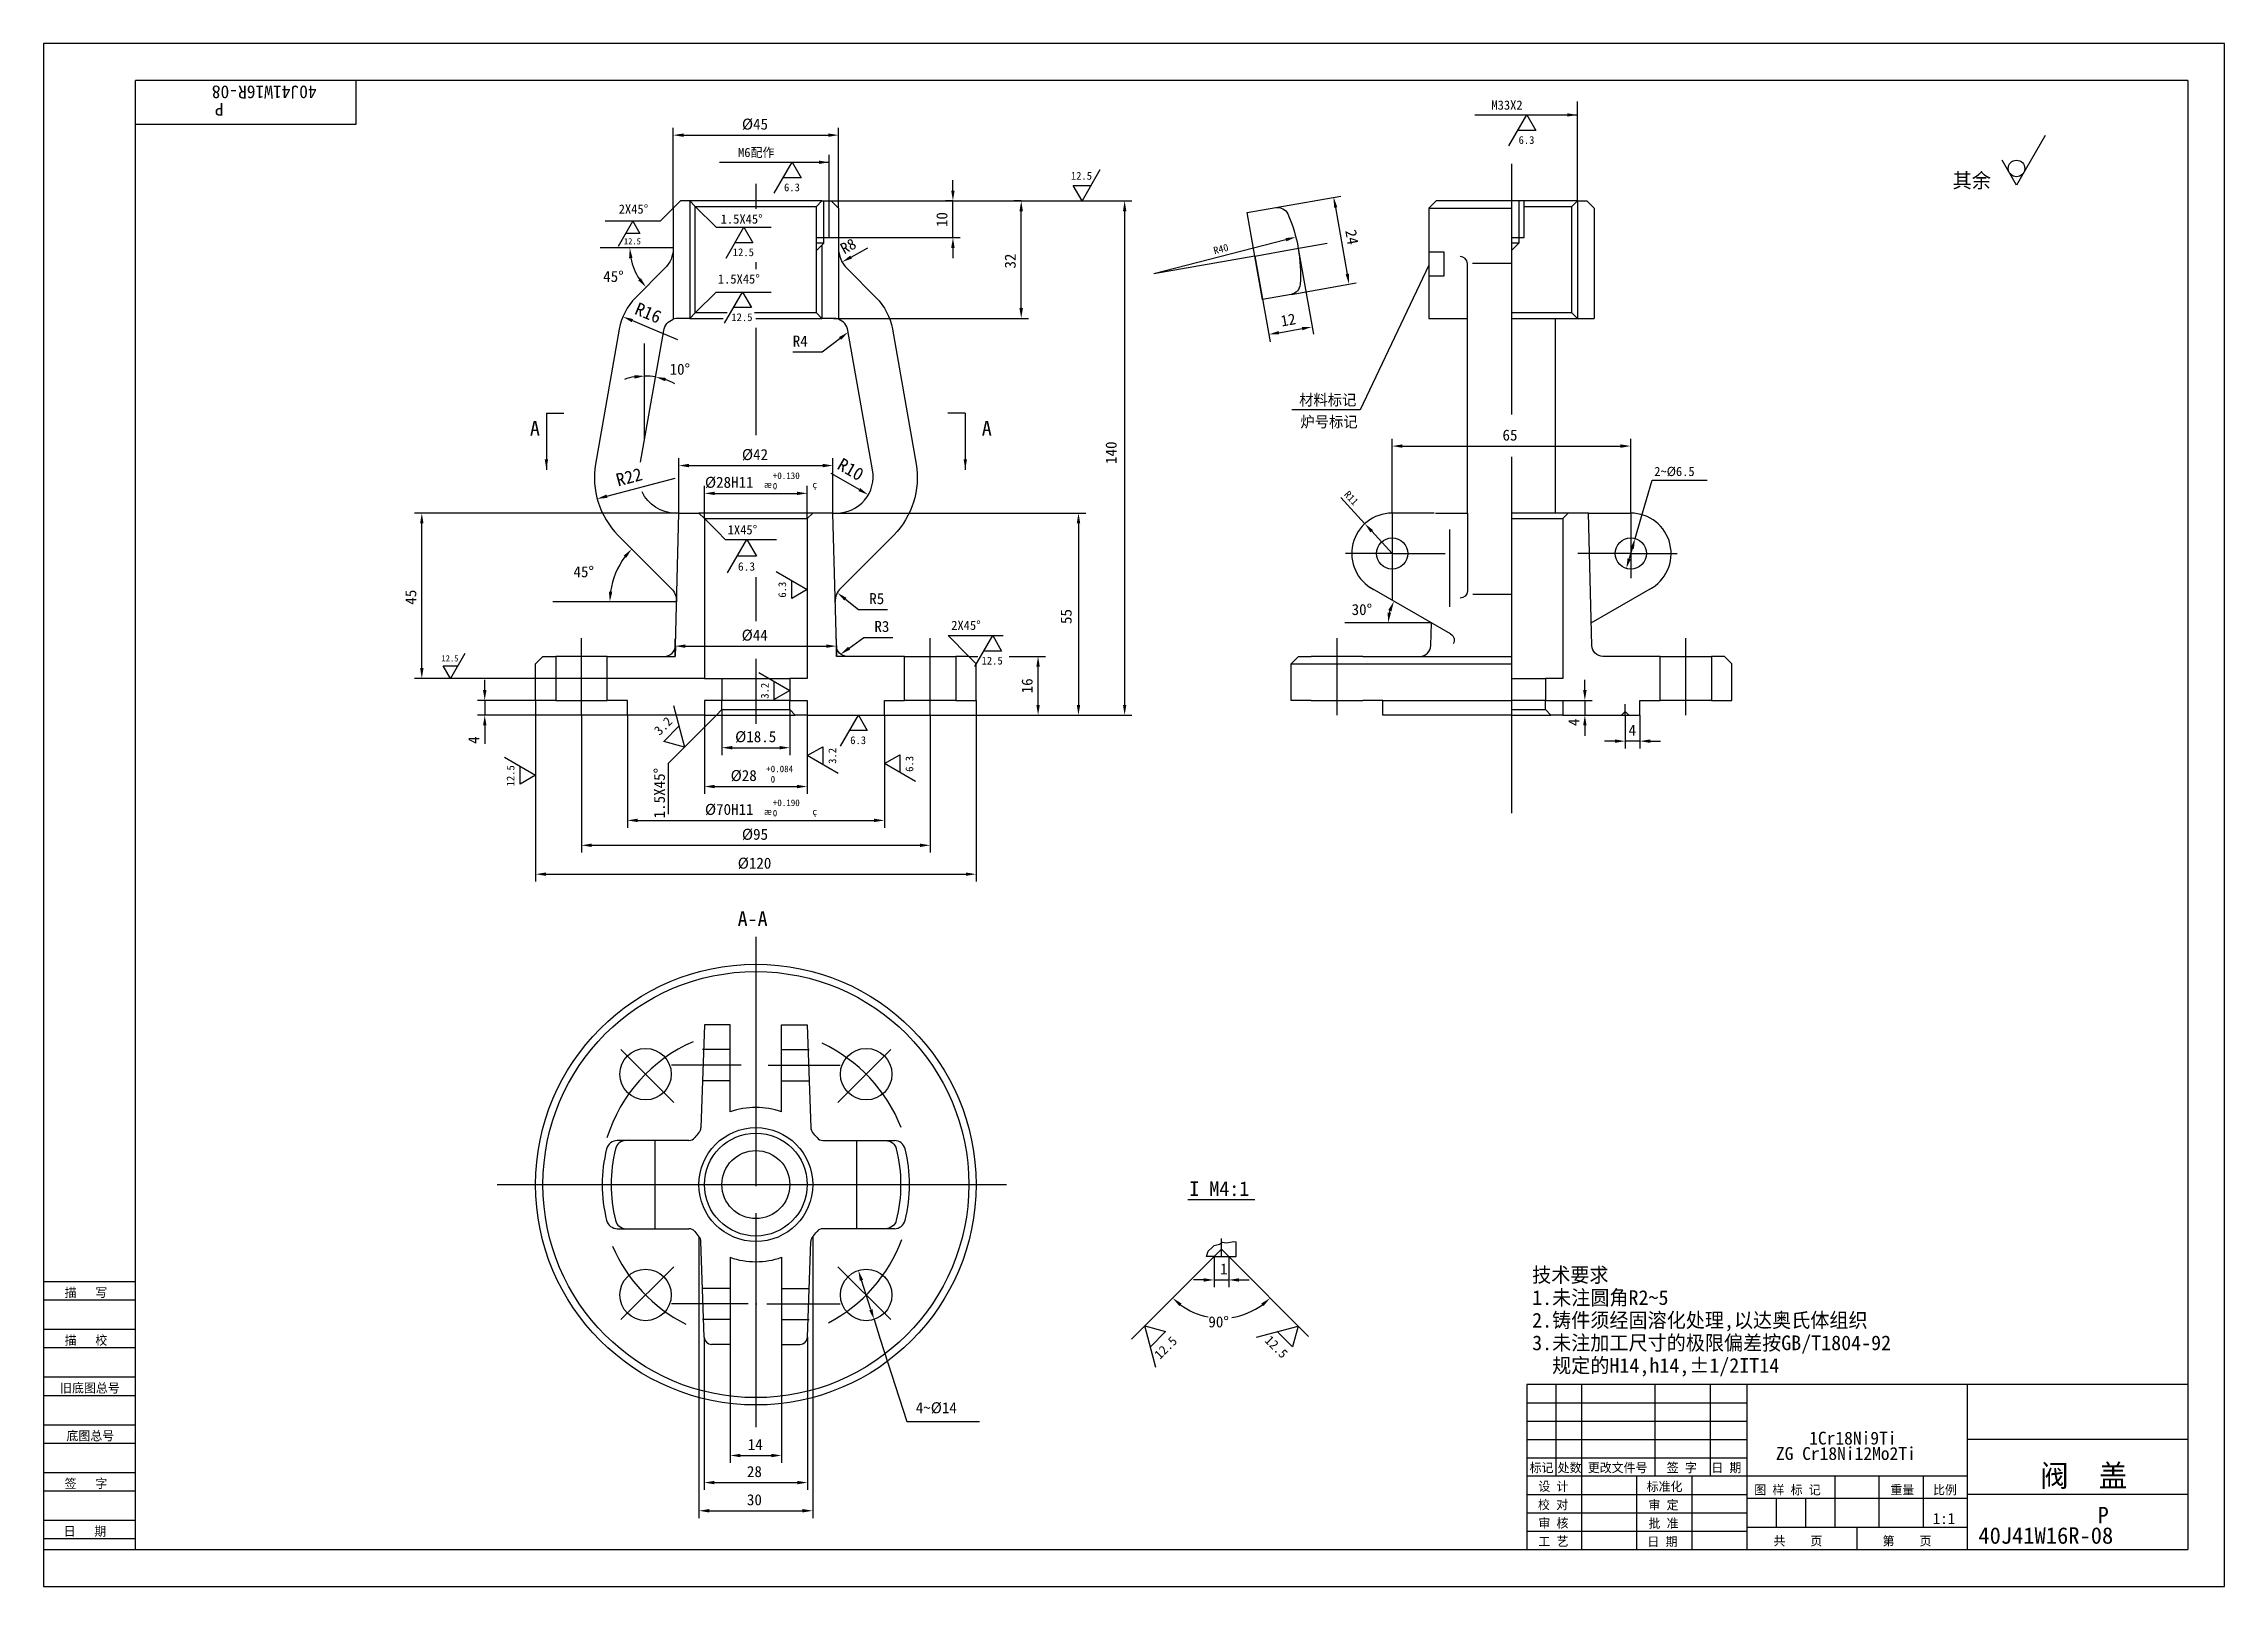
# Model space of a CAD drawing. Header units: metres. Extents: x 0 to 594, y 0 to 420.
import ezdxf

# ---------------------------------------------------------------- set-up
doc = ezdxf.new("R2010")
doc.units = ezdxf.units.M
for name, color, linetype in [('B', 3, 'Continuous'), ('C', 6, 'Continuous'), ('D', 1, 'Continuous'), ('FL', 5, 'Continuous'), ('T', 7, 'Continuous'), ('TL', 4, 'Continuous')]:
    doc.layers.add(name, color=color, linetype=linetype)

# ---------------------------------------------------------------- blocks, each defined once
blk = doc.blocks.new('TUKUN2')
at = {"layer": 'FL'}
for p, q in [((0, 420), (0, 0)), ((594, 420), (0, 420)), ((594, 0), (594, 420)), ((0, 78), (25, 78)), ((0, 70), (25, 70)), ((0, 65), (25, 65)), ((0, 57), (25, 57)), ((412, 30), (412, 55)), ((419, 10), (419, 55)), ((439, 30), (439, 55)), ((454, 30), (454, 55)), ((0, 52), (25, 52)), ((404, 50), (464, 50)), ((0, 44), (25, 44)), ((404, 45), (464, 45)), ((0, 39), (25, 39)), ((404, 40), (464, 40)), ((0, 31), (25, 31)), ((404, 35), (464, 35)), ((449, 10), (449, 30)), ((0, 26), (25, 26)), ((404, 25), (464, 25)), ((0, 18), (25, 18)), ((404, 20), (464, 20)), ((0, 13), (25, 13)), ((404, 15), (464, 15)), ((0, 0), (594, 0))]:
    blk.add_line(p, q, dxfattribs=at)
at = {"layer": 'TL'}
for p, q in [((25, 10), (25, 410)), ((584, 410), (25, 410)), ((85, 410), (85, 398)), ((584, 410), (584, 10)), ((85, 398), (25, 398)), ((0, 83), (25, 83)), ((404, 55), (404, 10)), ((584, 55), (404, 55)), ((464, 10), (464, 55)), ((524, 10), (524, 55)), ((584, 40), (524, 40)), ((524, 30), (404, 30)), ((434, 10), (434, 30)), ((488, 16), (488, 30)), ((500, 16), (500, 30)), ((512, 16), (512, 30)), ((464, 24), (524, 24)), ((472, 16), (472, 24)), ((480, 16), (480, 24)), ((584, 25), (524, 25)), ((524, 16), (464, 16)), ((494, 10), (494, 16)), ((0, 10), (584, 10))]:
    blk.add_line(p, q, dxfattribs=at)
at = {"layer": 'T'}
for s, p in [('描   写', (5.74, 78.76)), ('描   校', (5.74, 65.76)), ('旧底图总号', (4.49, 52.76)), ('底图总号', (6.22, 39.76)), ('标记', (404.75, 31.07)), ('处数', (412.38, 31.07)), ('更改文件号', (420.61, 31.07)), ('签 字', (442.1, 31.07)), ('日 期', (454.23, 31.07)), ('签   字', (5.74, 26.76)), ('校 对', (407.05, 20.99)), ('设 计', (407.14, 25.99)), ('标准化', (436.65, 25.93)), ('审 定', (437.13, 20.93)), ('图 样 标 记', (465.95, 25.04)), ('重量', (503.03, 25.04)), ('比例', (514.64, 25.04)), ('审 核', (407.14, 15.99)), ('批 准', (437.13, 15.93)), ('日   期', (5.45, 13.76)), ('工 艺', (407.14, 10.99)), ('日 期', (436.84, 10.93)), ('共    页', (471.18, 11.13)), ('第    页', (500.9, 11.13))]:
    blk.add_text(s, height=2.5, dxfattribs=at).set_placement(p)

msp = doc.modelspace()

# ---------------------------------------------------------------- linework, layer by layer
at = {"layer": 'B'}
for p, q in [((381.45, 363.27), (377.3, 363.27)), ((381.45, 356.83), (381.45, 363.27)), ((377.3, 356.83), (381.45, 356.83)), ((187, 146.13), (179.47, 146.13)), ((201, 146.13), (208.53, 146.13)), ((187, 137.63), (179.47, 137.63)), ((201, 137.63), (208.53, 137.63)), ((187, 81.13), (179.47, 81.13)), ((201, 81.13), (208.53, 81.13)), ((187, 72.63), (179.47, 72.63)), ((201, 72.63), (208.53, 72.63))]:
    msp.add_line(p, q, dxfattribs=at)
at = {"layer": 'C'}
for p, q in [((399.8, 387.27), (399.8, 319.05)), ((194, 381.87), (194, 375.01)), ((329.94, 362.18), (339.79, 363.92)), ((339.79, 363.92), (349.64, 365.66)), ((194, 360.5), (194, 358.58)), ((329.94, 362.18), (302.37, 357.32)), ((194, 342.62), (194, 313.38)), ((399.8, 307.54), (399.8, 210.53)), ((367.3, 292.19), (367.3, 268.5)), ((432.3, 292.19), (432.3, 274.44)), ((367.3, 281.19), (354.64, 281.19)), ((367.3, 281.19), (381.74, 281.19)), ((432.3, 281.19), (417.86, 281.19)), ((432.3, 281.19), (444.95, 281.19)), ((194, 274.72), (194, 262.8)), ((146.5, 237.19), (146.5, 258.1)), ((241.5, 237.19), (241.5, 258.1)), ((352.3, 237.19), (352.3, 258.1)), ((447.3, 237.19), (447.3, 258.1)), ((194, 252.49), (194, 234.82)), ((430.8, 237.19), (430.8, 240.19)), ((194, 176.83), (194, 108.95)), ((171.64, 131.74), (157.23, 146.15)), ((216.36, 131.74), (230.77, 146.15)), ((190.03, 141.88), (171.01, 141.88)), ((194, 141.88), (193.87, 141.88)), ((197.37, 141.88), (216.99, 141.88)), ((123.57, 109.38), (262.24, 109.38)), ((194, 101.63), (194, 89.57)), ((194, 89.57), (194, 81.56)), ((320.81, 89.76), (320.81, 94.67)), ((171.64, 87.02), (157.23, 72.61)), ((216.36, 87.02), (230.77, 72.61)), ((194, 81.56), (194, 43.36)), ((191.94, 76.88), (171.01, 76.88)), ((194, 76.88), (194.26, 76.88)), ((196.98, 76.88), (216.99, 76.88))]:
    msp.add_line(p, q, dxfattribs=at)
for start, end in [(113.72, 162.57), (21.42, 64.88), (203.25, 243.33), (297.79, 339.35)]:
    msp.add_arc((194, 109.38), 42.5, start, end, dxfattribs=at)
at = {"layer": 'D'}
for p, q in [((417.8, 377.19), (417.8, 404.27)), ((389.88, 400.59), (417.8, 400.59)), ((399.1, 392.14), (403.98, 400.59)), ((403.98, 400.59), (406.41, 396.36)), ((417.8, 400.13), (417.8, 402.59)), ((171.5, 375.19), (171.5, 397.09)), ((174.3, 395.09), (213.7, 395.09)), ((216.5, 375.19), (216.5, 397.09)), ((406.41, 396.36), (401.54, 396.36)), ((545.19, 395.03), (537.38, 381.51)), ((184.14, 387.7), (214, 387.7)), ((199.02, 379.25), (203.9, 387.7)), ((203.9, 387.7), (206.34, 383.48)), ((214, 384.99), (214, 389.7)), ((214, 377.19), (214, 388.47)), ((537.38, 381.51), (533.48, 388.27)), ((206.34, 383.48), (201.46, 383.48)), ((247.68, 379.99), (247.68, 382.79)), ((282.84, 377.19), (280.4, 381.41)), ((280.4, 381.41), (285.28, 381.41)), ((287.72, 385.64), (282.84, 377.19)), ((171.5, 375.19), (167.96, 371.65)), ((177.5, 375.69), (183.16, 370.03)), ((214.5, 377.19), (296.45, 377.19)), ((247.68, 377.19), (245.68, 377.19)), ((247.68, 367.19), (247.68, 377.19)), ((266.28, 377.19), (264.28, 377.19)), ((266.28, 347.99), (266.28, 374.39)), ((294.45, 374.39), (294.45, 239.99)), ((335.63, 375.37), (353.38, 378.5)), ((351.9, 375.4), (355.1, 357.28)), ((167.96, 371.65), (152.96, 371.65)), ((156.58, 364.89), (160.49, 371.65)), ((160.49, 371.65), (162.44, 368.27)), ((183.16, 370.03), (198.16, 370.03)), ((185.87, 361.58), (190.75, 370.03)), ((190.75, 370.03), (193.19, 365.81)), ((171.5, 364.41), (151.62, 364.41)), ((162.44, 368.27), (158.54, 368.27)), ((193.19, 365.81), (188.31, 365.81)), ((214, 367.19), (249.68, 367.19)), ((219.94, 361.9), (224.5, 364.41)), ((247.68, 364.39), (247.68, 361.59)), ((338.39, 366.63), (302.37, 357.32)), ((341.76, 364.27), (345.88, 340.93)), ((329.94, 362.18), (334.06, 338.85)), ((377.3, 359.72), (358.64, 320.35)), ((177.5, 346.69), (183.16, 352.35)), ((183.16, 352.35), (198.16, 352.35)), ((185.48, 343.9), (190.36, 352.35)), ((190.36, 352.35), (192.8, 348.12)), ((339.8, 351.74), (357.55, 354.87)), ((160.37, 344.59), (164.86, 342.72)), ((192.8, 348.12), (187.92, 348.12)), ((215.14, 345.19), (268.28, 345.19)), ((164.86, 342.72), (172.64, 339.49)), ((216.94, 339.74), (212.09, 336.02)), ((336.47, 341.31), (342.77, 342.42)), ((163.71, 312.35), (163.71, 338.35)), ((209.29, 336.02), (204.05, 336.02)), ((212.09, 336.02), (209.29, 336.02)), ((136.95, 319.38), (141.73, 319.38)), ((136.95, 319.38), (136.95, 303.99)), ((251.05, 319.38), (246.27, 319.38)), ((251.05, 319.38), (251.05, 303.99)), ((358.64, 320.35), (340.02, 320.35)), ((367.3, 292.19), (367.3, 312.44)), ((370.1, 310.44), (429.5, 310.44)), ((432.3, 292.19), (432.3, 312.44)), ((173, 292.19), (173, 307.13)), ((175.8, 305.13), (212.2, 305.13)), ((219.74, 299.99), (214.54, 302.99)), ((215, 292.19), (215, 307.13)), ((153.44, 296.79), (171.99, 301.73)), ((180, 290.69), (180, 299.57)), ((182.8, 297.57), (205.2, 297.57)), ((208, 290.69), (208, 299.57)), ((222.16, 298.59), (219.74, 299.99)), ((435.04, 290.65), (438.1, 301.16)), ((438.1, 301.16), (453.1, 301.16)), ((173, 292.19), (101.01, 292.19)), ((215.93, 292.19), (283.88, 292.19)), ((356.09, 293.44), (353.33, 296.46)), ((359.87, 289.31), (356.09, 293.44)), ((103.01, 249.99), (103.01, 289.39)), ((180, 290.69), (183.54, 287.15)), ((183.54, 287.15), (185.66, 285.03)), ((281.88, 289.39), (281.88, 239.99)), ((361.76, 287.24), (367.3, 281.19)), ((433.48, 285.27), (435.04, 290.65)), ((185.66, 285.03), (199.61, 285.03)), ((186.25, 275.91), (191.52, 285.03)), ((194.16, 280.47), (188.89, 280.47)), ((191.52, 285.03), (194.16, 280.47)), ((432.7, 282.58), (431.89, 279.8)), ((199.55, 276.28), (208, 271.41)), ((203.78, 268.97), (203.78, 273.84)), ((172.38, 268.03), (138.72, 268.03)), ((208, 271.41), (203.78, 268.97)), ((218.4, 268.76), (222, 265.91)), ((222, 265.91), (224.8, 265.91)), ((224.8, 265.91), (229.89, 265.91)), ((378.03, 262.3), (354.39, 262.3)), ((172, 253.19), (172, 257.97)), ((172.07, 256.11), (172, 253.19)), ((174.8, 255.97), (213.2, 255.97)), ((215.93, 256.11), (216, 253.19)), ((216, 253.19), (216, 257.97)), ((219.41, 255.42), (223.41, 258.33)), ((223.41, 258.33), (226.21, 258.33)), ((226.21, 258.33), (231.3, 258.33)), ((246.34, 258.85), (261.34, 258.85)), ((252, 253.19), (246.34, 258.85)), ((253.63, 250.4), (258.51, 258.85)), ((258.51, 258.85), (260.95, 254.62)), ((108.84, 250.57), (112.74, 250.57)), ((110.79, 247.19), (108.84, 250.57)), ((114.69, 253.95), (110.79, 247.19)), ((169.08, 253.19), (172, 253.19)), ((218.92, 253.19), (216, 253.19)), ((252, 253.19), (254.42, 253.19)), ((260.95, 254.62), (256.07, 254.62)), ((262.98, 253.19), (272.87, 253.19)), ((270.87, 239.99), (270.87, 250.39)), ((180, 247.19), (101.01, 247.19)), ((120.15, 243.99), (120.15, 246.79)), ((194.8, 248.76), (203.25, 243.88)), ((199.03, 241.45), (199.03, 246.32)), ((203.25, 243.88), (199.03, 241.45)), ((419.81, 243.99), (419.81, 246.79)), ((134, 241.19), (118.15, 241.19)), ((120.15, 241.19), (120.15, 237.19)), ((134, 241.19), (134, 191.89)), ((171.54, 239.82), (174.57, 228.51)), ((184.75, 238.69), (184.75, 226.32)), ((203.25, 238.69), (203.25, 226.32)), ((254, 241.19), (254, 191.89)), ((413.8, 241.19), (421.81, 241.19)), ((419.81, 241.19), (419.81, 237.19)), ((159, 237.19), (118.15, 237.19)), ((120.15, 234.39), (120.15, 231.59)), ((146.5, 237.19), (146.5, 199.75)), ((159, 237.19), (159, 206.53)), ((168.92, 230.03), (173.06, 234.17)), ((183.25, 237.19), (170.09, 224.03)), ((180, 237.19), (180, 215.75)), ((208, 237.19), (208, 215.75)), ((217.05, 228.74), (221.93, 237.19)), ((224.36, 232.96), (219.49, 232.96)), ((221.93, 237.19), (224.36, 232.96)), ((229, 237.19), (272.87, 237.19)), ((229, 237.19), (229, 206.53)), ((241.5, 237.19), (241.5, 199.75)), ((272.87, 237.19), (283.88, 237.19)), ((283.88, 237.19), (296.45, 237.19)), ((413.8, 237.19), (421.81, 237.19)), ((419.81, 234.39), (419.81, 231.59)), ((430.8, 237.19), (430.8, 228.11)), ((434.8, 237.19), (434.8, 228.11)), ((120.15, 231.59), (120.15, 229.36)), ((174.57, 228.51), (168.92, 230.03)), ((187.55, 228.32), (200.45, 228.32)), ((208, 226.16), (212.22, 228.6)), ((216.45, 221.28), (208, 226.16)), ((212.22, 228.6), (212.22, 223.72)), ((229, 223.98), (233.22, 226.42)), ((233.22, 226.42), (233.22, 221.54)), ((428, 230.11), (425.2, 230.11)), ((434.8, 230.11), (430.8, 230.11)), ((437.6, 230.11), (440.4, 230.11)), ((125.55, 225.7), (134, 220.82)), ((129.78, 218.39), (129.78, 223.26)), ((134, 220.82), (129.78, 218.39)), ((170.09, 224.03), (170.09, 210.24)), ((237.45, 219.1), (229, 223.98)), ((182.8, 217.75), (205.2, 217.75)), ((161.8, 208.53), (226.2, 208.53)), ((149.3, 201.75), (238.7, 201.75)), ((136.8, 193.89), (251.2, 193.89)), ((311.63, 105.29), (329.88, 105.29)), ((178.5, 95.21), (178.5, 18.58)), ((209.5, 95.21), (209.5, 18.58)), ((318.81, 89.76), (296.34, 67.29)), ((318.81, 89.76), (318.81, 81.42)), ((322.81, 89.76), (322.81, 81.42)), ((322.81, 89.76), (344.57, 67.99)), ((225.34, 75.33), (222.77, 83.33)), ((316.01, 83.42), (313.21, 83.42)), ((318.81, 83.42), (322.81, 83.42)), ((325.61, 83.42), (328.41, 83.42)), ((226.19, 72.67), (227.9, 67.33)), ((179.93, 67.81), (179.93, 26.26)), ((187, 65.88), (187, 33.63)), ((201, 65.88), (201, 33.63)), ((208.07, 67.81), (208.07, 26.26)), ((227.9, 67.33), (235.12, 44.84)), ((302.97, 59.58), (299.94, 70.89)), ((299.94, 70.89), (305.6, 69.38)), ((305.6, 69.38), (301.46, 65.24)), ((330.38, 67.84), (341.69, 70.87)), ((340.18, 65.22), (336.04, 69.36)), ((341.69, 70.87), (340.18, 65.22)), ((235.12, 44.84), (254.94, 44.84)), ((189.8, 35.63), (198.2, 35.63)), ((182.73, 28.26), (205.27, 28.26)), ((181.3, 20.58), (206.7, 20.58))]:
    msp.add_line(p, q, dxfattribs=at)
msp.add_circle((537.38, 386.02), 2.25, dxfattribs=at)
for centre, radius, start, end in [((174.81, 364.41), 15.14, 190.61, 214.39), ((163.71, 312.35), 17.16, 99.36, 108.72), ((163.71, 312.35), 17.16, 80, 90), ((163.71, 312.35), 17.16, 61.28, 70.64), ((174.58, 268.03), 20.35, 142.89, 172.11), ((378.03, 262.3), 11.81, 163.62, 166.38), ((320.81, 91.76), 18.77, 233.55, 258.82), ((320.81, 91.76), 18.77, 278.66, 306.45)]:
    msp.add_arc(centre, radius, start, end, dxfattribs=at)
for points in [[(415, 401.04), (417.8, 400.59), (415, 400.14)], [(174.3, 395.55), (174.3, 394.62), (171.5, 395.09)], [(213.7, 395.55), (213.7, 394.62), (216.5, 395.09)], [(211.2, 388.15), (214, 387.7), (211.2, 387.25)], [(247.21, 379.99), (248.14, 379.99), (247.68, 377.19)], [(265.81, 374.39), (266.75, 374.39), (266.28, 377.19)], [(293.99, 374.39), (294.92, 374.39), (294.45, 377.19)], [(352.36, 375.48), (351.44, 375.32), (351.42, 378.15)], [(159.47, 361.57), (160.4, 361.66), (159.67, 364.41)], [(247.21, 364.39), (248.14, 364.39), (247.68, 367.19)], [(338.5, 366.18), (338.27, 367.08), (341.1, 367.33)], [(220.17, 361.49), (219.72, 362.31), (217.49, 360.55)], [(355.56, 357.36), (354.64, 357.2), (355.58, 354.52)], [(162.68, 356.15), (161.96, 355.55), (164.11, 353.7)], [(160.19, 344.16), (160.55, 345.02), (157.79, 345.66)], [(265.81, 347.99), (266.75, 347.99), (266.28, 345.19)], [(216.65, 340.11), (217.22, 339.37), (219.16, 341.45)], [(336.39, 341.77), (336.55, 340.85), (333.71, 340.82)], [(342.69, 342.88), (342.85, 341.96), (345.53, 342.9)], [(160.88, 329.75), (160.96, 328.81), (163.71, 329.51)], [(169.28, 328.09), (169.52, 328.99), (166.69, 329.25)], [(370.1, 310.9), (370.1, 309.97), (367.3, 310.44)], [(429.5, 310.9), (429.5, 309.97), (432.3, 310.44)], [(136.5, 306.79), (136.95, 303.99), (137.4, 306.79)], [(175.8, 305.6), (175.8, 304.66), (173, 305.13)], [(212.2, 305.6), (212.2, 304.66), (215, 305.13)], [(251.5, 306.79), (251.05, 303.99), (250.6, 306.79)], [(153.56, 296.34), (153.32, 297.25), (150.73, 296.07)], [(182.8, 298.03), (182.8, 297.1), (180, 297.57)], [(205.2, 298.03), (205.2, 297.1), (208, 297.57)], [(221.93, 298.19), (222.4, 299), (224.59, 297.19)], [(102.55, 289.39), (103.48, 289.39), (103.01, 292.19)], [(281.41, 289.39), (282.35, 289.39), (281.88, 292.19)], [(361.42, 286.93), (362.11, 287.56), (359.87, 289.31)], [(433.15, 282.45), (432.25, 282.71), (433.48, 285.27)], [(158, 280.62), (158.7, 280), (160.19, 282.42)], [(432.34, 279.67), (431.44, 279.93), (431.11, 277.11)], [(154.89, 270.79), (153.96, 270.85), (154.23, 268.03)], [(218.11, 268.39), (218.68, 269.13), (216.2, 270.5)], [(366.27, 265.82), (367.13, 265.45), (367.8, 268.21)], [(367.02, 265.03), (366.09, 265.14), (366.22, 262.3)], [(174.8, 256.44), (174.8, 255.51), (172, 255.97)], [(213.2, 256.44), (213.2, 255.51), (216, 255.97)], [(219.68, 255.05), (219.13, 255.8), (217.14, 253.78)], [(102.55, 249.99), (103.48, 249.99), (103.01, 247.19)], [(270.4, 250.39), (271.34, 250.39), (270.87, 253.19)], [(119.69, 243.99), (120.62, 243.99), (120.15, 241.19)], [(419.34, 243.99), (420.27, 243.99), (419.81, 241.19)], [(270.4, 239.99), (271.34, 239.99), (270.87, 237.19)], [(281.41, 239.99), (282.35, 239.99), (281.88, 237.19)], [(293.99, 239.99), (294.92, 239.99), (294.45, 237.19)], [(119.69, 234.39), (120.62, 234.39), (120.15, 237.19)], [(419.34, 234.39), (420.27, 234.39), (419.81, 237.19)], [(187.55, 228.79), (187.55, 227.86), (184.75, 228.32)], [(200.45, 228.79), (200.45, 227.86), (203.25, 228.32)], [(428, 230.57), (428, 229.64), (430.8, 230.11)], [(437.6, 230.57), (437.6, 229.64), (434.8, 230.11)], [(182.8, 218.22), (182.8, 217.28), (180, 217.75)], [(205.2, 218.22), (205.2, 217.28), (208, 217.75)], [(161.8, 209), (161.8, 208.07), (159, 208.53)], [(226.2, 209), (226.2, 208.07), (229, 208.53)], [(149.3, 202.22), (149.3, 201.28), (146.5, 201.75)], [(238.7, 202.22), (238.7, 201.28), (241.5, 201.75)], [(136.8, 194.36), (136.8, 193.43), (134, 193.89)], [(251.2, 194.36), (251.2, 193.43), (254, 193.89)], [(222.32, 83.19), (223.21, 83.47), (221.91, 86)], [(316.01, 83.88), (316.01, 82.95), (318.81, 83.42)], [(325.61, 83.88), (325.61, 82.95), (322.81, 83.42)], [(309.35, 76.3), (309.96, 77.01), (307.53, 78.48)], [(331.66, 77.01), (332.26, 76.3), (334.08, 78.48)], [(224.89, 75.19), (225.78, 75.48), (226.19, 72.67)], [(189.8, 36.09), (189.8, 35.16), (187, 35.63)], [(198.2, 36.09), (198.2, 35.16), (201, 35.63)], [(182.73, 28.72), (182.73, 27.79), (179.93, 28.26)], [(205.27, 28.72), (205.27, 27.79), (208.07, 28.26)], [(181.3, 21.05), (181.3, 20.11), (178.5, 20.58)], [(206.7, 21.05), (206.7, 20.11), (209.5, 20.58)]]:
    msp.add_solid(points, dxfattribs=at)
at = {"layer": 'FL'}
for p, q in [((176, 377.19), (176, 345.19)), ((214, 367.19), (214, 377.19)), ((403.3, 367.19), (403.3, 377.19)), ((417.8, 377.19), (417.8, 345.19)), ((212, 365.19), (212, 345.19))]:
    msp.add_line(p, q, dxfattribs=at)
msp.add_lwpolyline([(316.77, 89.76), (317.16, 91.23), (318.4, 92.36), (318.88, 92.84), (320.32, 93.12), (321.08, 93.68), (322.24, 93.5), (323.19, 93.68), (323.77, 93.78), (324.16, 93.87), (324.81, 93.76)], dxfattribs=at)
at = {"layer": 'TL'}
for p, q in [((212, 377.19), (176, 377.19)), ((177.5, 375.69), (210.5, 375.69)), ((377.3, 375.19), (399.8, 375.19)), ((417.8, 377.19), (381.8, 377.19)), ((403.3, 375.69), (416.3, 375.69)), ((210.5, 367.19), (214, 367.19)), ((212.5, 365.69), (210.5, 363.69)), ((212.5, 365.69), (210.5, 365.69)), ((399.8, 367.19), (403.3, 367.19)), ((401.8, 365.69), (399.8, 363.69)), ((401.8, 365.69), (399.8, 365.69)), ((387.8, 345.19), (387.8, 360.07)), ((389.18, 360.25), (399.8, 360.25)), ((176, 345.19), (172.86, 345.19)), ((176, 345.19), (185.14, 345.19)), ((186.16, 346.69), (177.5, 346.69)), ((210.5, 346.69), (193.62, 346.69)), ((193.99, 345.19), (212, 345.19)), ((377.3, 345.19), (387.8, 345.19)), ((387.8, 292.19), (387.8, 345.19)), ((416.3, 346.69), (399.8, 346.69)), ((399.8, 345.19), (417.8, 345.19)), ((411.8, 292.19), (411.8, 345.19)), ((417.8, 345.19), (422.3, 345.19)), ((209.5, 292.19), (178.5, 292.19)), ((180, 290.69), (178.5, 292.19)), ((208, 290.69), (209.5, 292.19)), ((215, 292.19), (215.93, 292.19)), ((378.8, 292.19), (367.3, 292.19)), ((387.8, 292.19), (387.8, 271.01)), ((415.3, 292.19), (399.8, 292.19)), ((413.8, 290.69), (415.3, 292.19)), ((420.8, 292.19), (432.3, 292.19)), ((180, 290.69), (208, 290.69)), ((383.01, 266.7), (383.01, 287.75)), ((399.8, 290.69), (413.8, 290.69)), ((383.24, 259.3), (361.36, 271.93)), ((389.27, 270.14), (399.8, 270.14)), ((421.56, 262.3), (438.23, 271.93)), ((153.5, 253.19), (139.5, 253.19)), ((234.5, 253.19), (248.5, 253.19)), ((339.8, 251.19), (399.8, 251.19)), ((359.3, 253.19), (345.3, 253.19)), ((374.87, 253.19), (399.8, 253.19)), ((440.3, 253.19), (454.3, 253.19)), ((184.75, 247.19), (203.25, 247.19)), ((399.8, 247.19), (409.05, 247.19)), ((139.5, 241.19), (153.5, 241.19)), ((203.25, 241.19), (184.75, 241.19)), ((184.75, 238.69), (203.25, 238.69)), ((248.5, 241.19), (234.5, 241.19)), ((345.3, 241.19), (359.3, 241.19)), ((364.8, 241.19), (399.8, 241.19)), ((409.05, 241.19), (399.8, 241.19)), ((399.8, 238.69), (409.05, 238.69)), ((429.8, 237.19), (430.8, 238.19)), ((431.8, 237.19), (430.8, 238.19)), ((454.3, 241.19), (440.3, 241.19)), ((183.25, 237.19), (204.75, 237.19)), ((399.8, 237.19), (410.55, 237.19)), ((180, 152.88), (179.03, 124.84)), ((187, 152.88), (180, 152.88)), ((187, 129.18), (187, 152.88)), ((201, 129.18), (201, 152.88)), ((201, 152.88), (208, 152.88)), ((208, 152.88), (208.97, 124.84)), ((175.75, 121.38), (156.26, 121.38)), ((212.25, 121.38), (231.74, 121.38)), ((156.26, 97.38), (175.75, 97.38)), ((231.74, 97.38), (212.25, 97.38)), ((179.93, 67.81), (179.03, 93.93)), ((187, 89.58), (187, 65.88)), ((201, 89.58), (201, 65.88)), ((208.07, 67.81), (208.97, 93.93)), ((318.81, 89.76), (316.77, 89.76)), ((318.81, 89.76), (320.81, 91.76)), ((318.81, 89.76), (322.81, 89.76)), ((322.81, 89.76), (320.81, 91.76)), ((322.81, 89.76), (324.81, 89.76)), ((324.81, 89.76), (324.81, 93.76)), ((187, 65.88), (181.93, 65.88)), ((201, 65.88), (206.07, 65.88))]:
    msp.add_line(p, q, dxfattribs=at)
for points in [[(176, 377.19), (173.5, 377.19), (171.5, 375.19)], [(171.5, 375.19), (171.5, 344.95)], [(176, 345.19), (177.5, 346.69), (177.5, 375.69), (176, 377.19)], [(210.5, 365.04), (210.5, 375.69), (212, 377.19)], [(212, 377.19), (212.5, 377.19)], [(212.5, 365.69), (212.5, 377.19), (214.5, 377.19), (216.5, 375.19)], [(381.8, 377.19), (379.3, 377.19), (377.3, 375.19)], [(377.3, 375.19), (377.3, 345.19)], [(401.8, 377.19), (401.8, 365.69)], [(417.8, 345.19), (416.3, 346.69), (416.3, 375.69), (417.8, 377.19)], [(417.8, 377.19), (420.3, 377.19), (422.3, 375.19)], [(422.3, 375.19), (422.3, 345.19)], [(215.93, 256.11), (215, 292.19), (209.5, 292.19)], [(379.14, 292.19), (387.8, 292.19)], [(421.72, 256.11), (420.8, 292.19), (415.3, 292.19)], [(180, 290.69), (180, 247.19), (184.75, 247.19), (184.75, 241.19), (180, 241.19), (180, 237.19)], [(208, 290.69), (208, 247.19), (203.25, 247.19), (203.25, 241.19), (208, 241.19), (208, 237.19)], [(413.8, 290.69), (413.8, 247.19), (409.05, 247.19), (409.05, 241.19), (413.8, 241.19), (413.8, 237.19)], [(139.5, 241.19), (134, 241.19), (134, 251.19), (136, 253.19), (139.5, 253.19)], [(139.5, 253.19), (139.5, 241.19)], [(248.5, 253.19), (248.5, 241.19)], [(248.5, 241.19), (254, 241.19), (254, 251.19), (252, 253.19), (248.5, 253.19)], [(345.3, 241.19), (339.8, 241.19), (339.8, 251.19), (341.8, 253.19), (345.3, 253.19)], [(454.3, 241.19), (459.8, 241.19), (459.8, 251.19), (457.8, 253.19), (454.3, 253.19)], [(454.3, 253.19), (454.3, 241.19)], [(180, 237.19), (183.25, 237.19), (184.75, 238.69), (184.75, 241.19)], [(208, 237.19), (204.75, 237.19), (203.25, 238.69), (203.25, 241.19)], [(399.8, 237.19), (364.8, 237.19), (364.8, 241.19), (359.3, 241.19)], [(413.8, 237.19), (410.55, 237.19), (409.05, 238.69), (409.05, 241.19)]]:
    msp.add_lwpolyline(points, dxfattribs=at)
for points in [[(216.5, 375.19), (216.5, 344.95, 0.09), (215.14, 345.19), (212, 345.19), (210.5, 346.69), (210.5, 365.04)], [(171.5, 364.41, -0.2), (169.16, 358.75), (161.25, 350.84, 0.15), (156.81, 342.31), (150.33, 305.55, 0.24), (156.44, 286.18), (170.92, 271.69, -0.21), (172.38, 268.03, -0.21)], [(216.5, 364.41, 0.2), (218.84, 358.75), (226.75, 350.84, -0.15), (231.19, 342.31), (237.67, 305.55, -0.24), (231.56, 286.18), (217.08, 271.69, 0.21), (215.62, 268.03, 0.21)], [(387.8, 360.07, 0.41), (385.8, 362.07, 1)], [(162.61, 306.1), (168.92, 341.88, -0.27), (171.5, 344.95, -0.27)], [(215.93, 292.19, 0.47), (225.78, 303.93), (219.08, 341.88, 0.27), (216.5, 344.95, 0.27)], [(172.07, 292.19, -0.29), (162.99, 298.01)], [(180, 237.19), (159, 237.19), (159, 241.19), (153.5, 241.19), (153.5, 253.19), (169.08, 253.19, 0.41), (172.07, 256.11), (173, 292.19), (178.5, 292.19)], [(387.8, 271.01, -0.41), (385.8, 269.01, -0.41)], [(359.3, 253.19), (374.87, 253.19, 0.41), (377.87, 256.11), (378.03, 262.3)], [(208, 237.19), (229, 237.19), (229, 241.19), (234.5, 241.19), (234.5, 253.19), (218.92, 253.19, -0.41), (215.93, 256.11)], [(383.24, 259.3, -0.41), (383.97, 256.56, -3.73)], [(413.8, 237.19), (434.8, 237.19), (434.8, 241.19), (440.3, 241.19), (440.3, 253.19), (424.72, 253.19, -0.41), (421.72, 256.11)]]:
    msp.add_lwpolyline(points, format="xyb", dxfattribs=at)
for points in [[(335.63, 375.37, -0.34), (338.89, 373.64, -0.12), (342.27, 354.48, -0.34), (339.8, 351.74), (332.03, 350.37), (329.94, 362.18), (327.86, 374)], [(158.65, 121.38, 0.34), (155.74, 119.11, 0.12), (155.74, 99.65, 0.34), (158.65, 97.38), (166.54, 97.38), (166.54, 109.38), (166.54, 121.38)], [(229.35, 121.38, -0.34), (232.26, 119.11, -0.12), (232.26, 99.65, -0.34), (229.35, 97.38), (221.46, 97.38), (221.46, 109.38), (221.46, 121.38)]]:
    msp.add_lwpolyline(points, format="xyb", close=True, dxfattribs=at)
for centre, radius in [((367.3, 281.19), 4.25), ((432.3, 281.19), 4.25), ((194, 109.38), 60), ((194, 109.38), 58), ((163.95, 139.44), 7), ((224.05, 139.44), 7), ((194, 109.38), 15.5), ((194, 109.38), 14), ((194, 109.38), 9.25), ((163.95, 79.33), 7), ((224.05, 79.33), 7)]:
    msp.add_circle(centre, radius, dxfattribs=at)
for centre, radius, start, end in [((172.86, 341.19), 4, 90, 109.82), ((367.3, 281.19), 11, 90, 242.67), ((432.3, 281.19), 11, 297.33, 90), ((177.03, 124.91), 2, 317.56, 358.01), ((194, 109.38), 21, 70.53, 109.47), ((210.97, 124.91), 2, 181.99, 222.44), ((192.15, 109.38), 40, 165.92, 194.08), ((156.26, 118.38), 3, 90, 165.92), ((175.75, 123.38), 2, 270, 322.5), ((194, 109.38), 21, 137.56, 142.5), ((194, 109.38), 21, 37.5, 42.44), ((212.25, 123.38), 2, 217.5, 270), ((231.74, 118.38), 3, 14.08, 90), ((195.85, 109.38), 40, 345.92, 14.08), ((156.26, 100.38), 3, 194.08, 270), ((175.75, 95.38), 2, 37.5, 90), ((194, 109.38), 21, 217.5, 222.44), ((177.03, 93.86), 2, 1.99, 42.44), ((210.97, 93.86), 2, 137.56, 178.01), ((194, 109.38), 21, 317.56, 322.5), ((212.25, 95.38), 2, 90, 142.5), ((231.74, 100.38), 3, 270, 345.92), ((194, 109.38), 21, 250.53, 289.47), ((181.93, 67.88), 2, 181.99, 270), ((206.07, 67.88), 2, 270, 358.01)]:
    msp.add_arc(centre, radius, start, end, dxfattribs=at)

# ---------------------------------------------------------------- block references
at = {"layer": 'D'}
msp.add_blockref('TUKUN2', (0, 0), dxfattribs=at)

# ---------------------------------------------------------------- texts
for s, height, rotation, p in [('40J41W16R-08', 3.5, 180, (74.38, 408.56)), ('P', 3.5, 180, (49.03, 403.88)), ('10', 3, 90, (246.18, 370.05)), ('24', 3, 280, (354.54, 369.06)), ('R8', 3, 28.79, (218.08, 362.59)), ('32', 3, 90, (264.78, 358.76)), ('R40', 2, 14.49, (318.95, 362.64)), ('R16', 3.5, 337.46, (160.72, 346.47)), ('12', 3, 10, (337.25, 342.97)), ('140', 3, 90, (292.26, 305.57)), ('R22', 3.5, 14.9, (156.48, 299.42)), ('R10', 3.5, 330.02, (215.87, 304.37)), ('R11', 2, 312.45, (354.07, 297.13)), ('6.3', 2.12, 90, (202.24, 269.18)), ('45', 3, 90, (101.51, 267.26)), ('55', 3, 90, (280.02, 261.99)), ('3.2', 2.12, 90, (197.49, 241.66)), ('16', 3, 90, (269.37, 243.12)), ('3.2', 2.55, 45, (167.8, 231.52)), ('4', 3, 90, (418.31, 234.23)), ('4', 3, 90, (118.65, 229.36)), ('3.2', 2.12, 90, (215.89, 223.93)), ('6.3', 2.12, 90, (236.89, 221.75)), ('12.5', 2.12, 90, (128.24, 217.79)), ('1.5X45%%d', 3, 90, (169.23, 209.08)), ('12.5', 2.55, 45, (304.06, 61.62)), ('12.5', 2.55, 315, (332.42, 66.76))]:
    msp.add_text(s, height=height, rotation=rotation, dxfattribs=at).set_placement(p)
for s, height, p in [('M33X2', 2.5, (394.35, 402.02)), ('%%C45', 3, (190.21, 396.59)), ('6.3', 2.12, (401.75, 392.7)), ('M6配作', 2.5, (189.15, 389.13)), ('6.3', 2.12, (201.67, 379.82)), ('12.5', 2.12, (279.8, 382.95)), ('其余', 4, (519.99, 380.74)), ('2X45%%d', 2.5, (156.64, 373.71)), ('1.5X45%%d', 2.5, (184.42, 370.99)), ('12.5', 1.7, (158.06, 365.34)), ('12.5', 2.12, (187.71, 362.15)), ('45%%d', 3, (152.42, 355.12)), ('1.5X45%%d', 2.5, (183.64, 354.67)), ('12.5', 2.12, (187.32, 344.46)), ('R4', 3, (204.05, 337.52)), ('10%%d', 3, (170.5, 329.86)), ('材料标记', 3, (341.98, 321.51)), ('A', 4, (132.46, 313.3)), ('A', 4, (255.54, 313.3)), ('炉号标记', 3, (342.33, 315.54)), ('65', 3, (397.37, 311.94)), ('%%C42', 3, (190.21, 306.63)), ('+0.130', 1.8, (198.61, 301.47)), ('2%%126%%C6.5', 2.5, (438.69, 302.28)), ('%%C28H11', 3, (180.14, 299.07)), ('%%230', 1.8, (196.21, 299.07)), ('0', 1.8, (198.61, 298.65)), ('%%231', 1.8, (209.41, 299.07)), ('1X45%%d', 2.5, (186.32, 286.39)), ('45%%d', 3, (144.32, 274.73)), ('6.3', 2.29, (189.12, 276.51)), ('R5', 3, (224.89, 267.41)), ('30%%D', 3, (356.28, 264.44)), ('R3', 3, (226.3, 259.83)), ('2X45%%d', 2.5, (247.21, 260.39)), ('%%c44', 3, (190.14, 257.47)), ('12.5', 1.7, (108.36, 251.8)), ('12.5', 2.12, (255.47, 250.96)), ('%%C18.5', 3, (188.36, 229.82)), ('4', 3, (431.73, 231.61)), ('6.3', 2.12, (219.7, 229.3)), ('%%C28', 3, (187.14, 219.25)), ('+0.084', 1.8, (196.81, 221.65)), (' 0', 1.8, (196.81, 218.83)), ('+0.190', 1.8, (198.61, 212.43)), ('%%C70H11', 3, (180.14, 210.03)), ('%%230', 1.8, (196.21, 210.03)), ('0', 1.8, (198.61, 209.61)), ('%%231', 1.8, (209.41, 210.03)), ('%%C95', 3, (190.21, 203.25)), ('%%C120', 3, (189.07, 195.39)), ('A-A', 4, (189.04, 179.76)), ('I M4:1', 4, (312.06, 106.28)), ('1', 3, (320.45, 84.92)), ('技术要求', 4, (405.45, 82.78)), ('1.未注圆角R2%%1265', 4, (405.45, 76.62)), ('90%%d', 3, (317.26, 70.51)), ('2.铸件须经固溶化处理,以达奥氏体组织', 4, (405.45, 70.46)), ('3.未注加工尺寸的极限偏差按GB/T1804-92', 4, (405.45, 64.3)), ('  规定的H14,h14,%%P1/2IT14', 4, (405.45, 58.14)), ('4%%126%%c14', 3, (237.56, 47.13)), ('1Cr18Ni9Ti', 3.5, (480.9, 38.61)), ('14', 3, (191.79, 37.13)), ('ZG Cr18Ni12Mo2Ti', 3.5, (471.85, 34.42)), ('28', 3, (191.57, 29.76)), ('阀  盖', 6, (543.82, 27.13)), ('30', 3, (191.57, 22.08)), ('1:1', 3, (514.56, 16.98)), ('P', 4.5, (559.46, 17.15)), ('40J41W16R-08', 4.5, (526.99, 11.6))]:
    msp.add_text(s, height=height, dxfattribs=at).set_placement(p)

doc.saveas('drawing.dxf')
